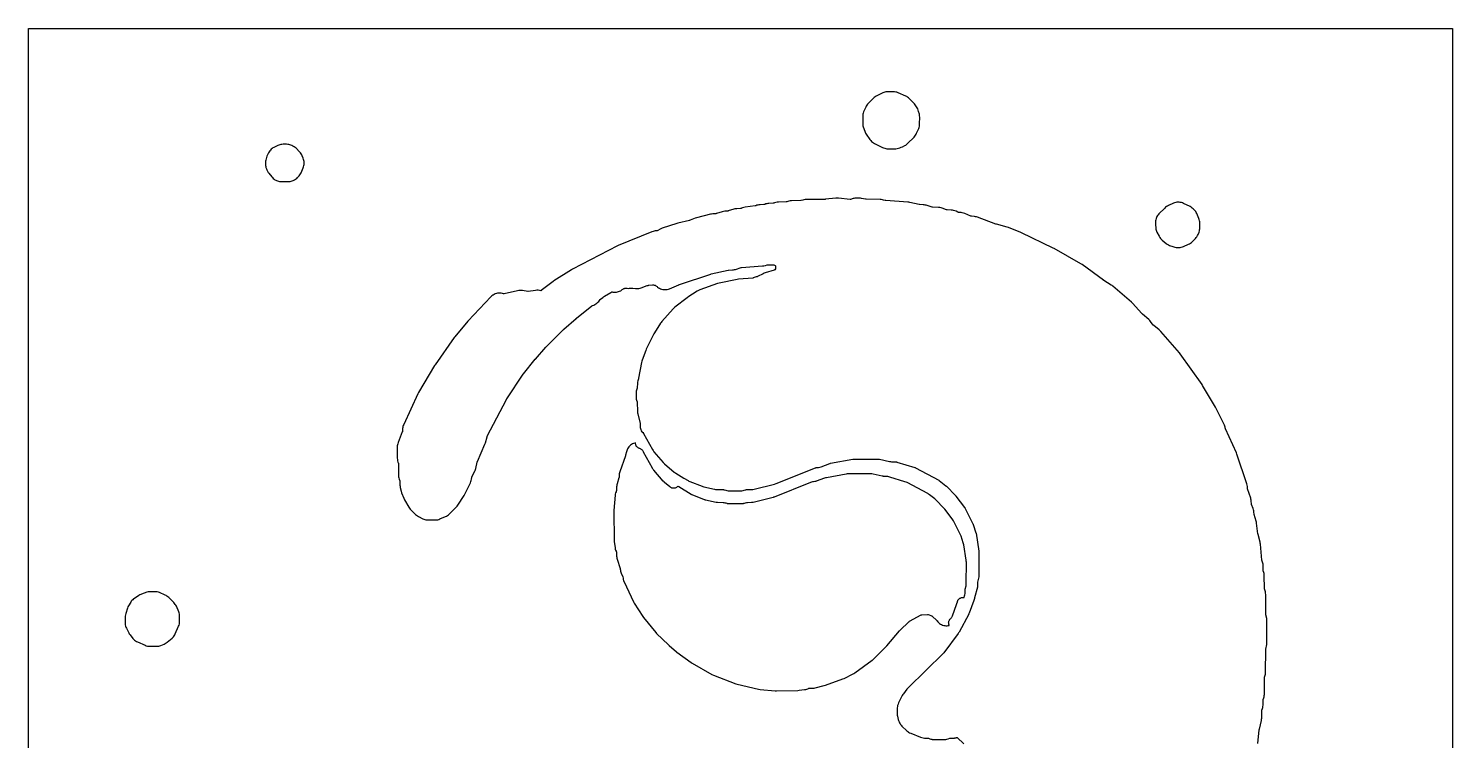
# Model space of a CAD drawing. Header units: millimetres. Extents: x 0 to 300, y 0 to 300.
# Drawn here: x 0 to 300, y 150 to 300 of the extents above; entities that cross this region are included whole.
import ezdxf

# ---------------------------------------------------------------- set-up
doc = ezdxf.new("R2010")
doc.units = ezdxf.units.MM
doc.layers.add('CUT', color=7, linetype='CONTINUOUS')

msp = doc.modelspace()

# ---------------------------------------------------------------- linework, layer by layer
at = {"layer": 'CUT'}
for points in [[(0.0614, 0), (0.0029, 0.0029), (0, 0.0614), (0, 299.9386), (0.0029, 299.9971), (0.0614, 300), (299.9341, 300), (299.9926, 299.9971), (299.9954, 299.9386), (299.9954, 0.0614), (299.9926, 0.0029), (299.9341, 0)], [(175.8683, 279.2667), (176.1635, 278.3671), (176.2509, 278.139), (176.3602, 277.9206), (176.4902, 277.7138), (177.2705, 276.5981), (177.4236, 276.401), (177.5956, 276.2201), (177.7848, 276.0572), (177.9893, 275.914), (178.207, 275.792), (179.9466, 274.9279), (180.156, 274.8356), (180.3729, 274.7628), (180.5956, 274.7102), (180.8222, 274.6782), (181.0508, 274.667), (182.3866, 274.6627), (182.6883, 274.68), (182.9856, 274.7336), (183.5712, 274.8761), (183.8535, 274.9627), (184.1236, 275.082), (184.5857, 275.3197), (184.8092, 275.4497), (185.018, 275.602), (185.21, 275.7751), (186.5688, 277.1338), (186.7282, 277.3092), (186.8704, 277.4988), (186.9939, 277.7011), (187.0977, 277.9141), (187.5364, 278.9344), (187.624, 279.1704), (187.6875, 279.414), (187.7262, 279.6627), (187.7396, 279.9141), (187.744, 281.3215), (187.7267, 281.623), (187.6732, 281.9203), (187.53, 282.5086), (187.4443, 282.7884), (187.3265, 283.0562), (187.0943, 283.5101), (186.9652, 283.7331), (186.8139, 283.9417), (186.6419, 284.1336), (185.5594, 285.2228), (185.39, 285.3784), (185.2069, 285.5176), (185.0119, 285.6395), (184.8064, 285.7429), (183.2093, 286.4568), (182.9661, 286.5507), (182.7145, 286.6186), (182.4571, 286.6601), (182.1969, 286.6745), (181.0964, 286.6779), (180.8642, 286.6678), (180.634, 286.6362), (180.4077, 286.5834), (180.1873, 286.5098), (179.9747, 286.416), (178.6059, 285.7348), (178.3714, 285.6019), (178.1527, 285.4445), (177.9521, 285.2644), (176.9145, 284.2268), (176.7557, 284.0523), (176.6141, 283.8636), (176.4909, 283.6624), (176.3872, 283.4504), (175.9415, 282.4186), (175.8516, 282.1769), (175.787, 281.9271), (175.7486, 281.672), (175.7366, 281.4144), (175.7437, 280.0332), (175.7586, 279.7738), (175.8003, 279.5174)], [(50.1106, 270.4654), (50.2049, 270.2568), (50.3807, 269.9109), (50.504, 269.6955), (50.648, 269.4935), (51.2381, 268.7468), (51.3876, 268.5745), (51.5521, 268.4165), (51.7303, 268.2742), (51.9208, 268.1487), (52.1219, 268.0411), (52.2474, 267.9812), (52.4525, 267.8942), (52.6646, 267.8259), (52.8819, 267.7766), (53.1027, 267.747), (53.3253, 267.7371), (54.6555, 267.7372), (54.8842, 267.7477), (55.111, 267.7791), (55.3339, 267.8311), (55.5512, 267.9033), (55.7609, 267.995), (56.0314, 268.1284), (56.2733, 268.2649), (56.4985, 268.4274), (56.7044, 268.6138), (56.8965, 268.8084), (57.0533, 268.9828), (57.1931, 269.1711), (57.3146, 269.3717), (57.4168, 269.5829), (57.8665, 270.6353), (57.9529, 270.8694), (58.0157, 271.1109), (58.054, 271.3575), (58.0675, 271.6067), (58.068, 271.7158), (58.0573, 271.9578), (58.0233, 272.1976), (57.9662, 272.433), (57.8866, 272.6617), (57.6834, 273.1656), (57.5768, 273.3956), (57.4474, 273.6137), (57.2966, 273.8175), (57.126, 274.005), (56.3689, 274.7565), (56.1681, 274.9354), (55.9493, 275.0917), (55.715, 275.2236), (55.4857, 275.3369), (55.276, 275.4288), (55.0588, 275.5011), (54.8358, 275.5533), (54.609, 275.5848), (54.3803, 275.5955), (53.6189, 275.5961), (53.3905, 275.5858), (53.1639, 275.5547), (52.9411, 275.503), (52.724, 275.4312), (52.5144, 275.3398), (51.7089, 274.944), (51.5068, 274.8328), (51.3157, 274.7034), (51.1374, 274.557), (50.9734, 274.3948), (50.825, 274.2181), (50.6936, 274.0285), (50.5801, 273.8276), (50.3404, 273.353), (50.2289, 273.098), (50.1464, 272.8321), (50.0049, 272.2661), (49.9619, 272.0562), (49.937, 271.8435), (49.9304, 271.6294), (49.9337, 271.3592), (49.947, 271.1306), (49.9811, 270.9042), (50.0358, 270.6818)], [(237.4137, 259.1638), (237.3968, 258.8932), (237.4093, 258.6223), (237.4745, 257.9751), (237.5088, 257.7442), (237.5644, 257.5175), (237.6409, 257.2969), (237.7377, 257.0845), (238.1815, 256.2195), (238.3095, 255.9986), (238.4593, 255.7919), (238.6295, 255.6016), (238.8181, 255.4296), (239.6992, 254.7052), (239.9122, 254.5483), (240.1406, 254.4147), (240.3819, 254.306), (241.0546, 254.0447), (241.279, 253.9696), (241.5096, 253.916), (241.7442, 253.8845), (241.9808, 253.8753), (242.3463, 253.8784), (242.5959, 253.893), (242.8427, 253.9325), (243.0844, 253.9964), (243.3185, 254.0841), (244.3752, 254.5417), (244.5865, 254.6453), (244.7872, 254.7683), (244.9754, 254.9096), (245.1495, 255.0681), (245.8268, 255.7453), (245.9972, 255.934), (246.1476, 256.1391), (246.2764, 256.3584), (246.3822, 256.5897), (246.5895, 257.1113), (246.6672, 257.3379), (246.7229, 257.5709), (246.756, 257.8082), (246.7663, 258.0475), (246.7614, 258.9943), (246.7477, 259.2429), (246.7094, 259.4889), (246.6468, 259.7299), (246.5605, 259.9634), (246.1205, 260.9936), (246.0165, 261.2082), (245.8925, 261.412), (245.7496, 261.6029), (245.5892, 261.7794), (245.369, 261.9997), (245.1659, 262.1817), (244.9442, 262.3406), (244.7065, 262.4743), (243.3454, 263.1452), (243.1219, 263.2421), (242.8901, 263.3168), (242.6521, 263.3686), (242.4102, 263.397), (242.1666, 263.4017), (241.9238, 263.3827), (241.684, 263.3401), (241.4494, 263.2744), (241.2224, 263.1862), (240.1281, 262.6985), (239.9213, 262.5946), (239.725, 262.472), (239.5409, 262.3318), (239.3705, 262.1751), (238.1588, 260.9528), (237.9999, 260.7766), (237.8585, 260.5862), (237.7358, 260.3832), (237.6329, 260.1695), (237.5507, 259.9469), (237.4899, 259.7176), (237.4512, 259.4836)], [(123.3949, 192.1843), (123.4147, 191.8965), (123.5834, 190.568), (123.6244, 190.3346), (123.6873, 190.1061), (123.7715, 189.8845), (123.8364, 189.7356), (123.8428, 189.7199), (123.8544, 189.6849), (123.8594, 189.649), (123.8606, 189.6317), (123.8976, 188.8497), (123.9179, 188.6284), (123.9579, 188.4097), (124.0171, 188.1954), (124.6517, 186.2418), (124.6572, 186.223), (124.6749, 186.1402), (124.6774, 186.1208), (124.6999, 185.9091), (124.7349, 185.6805), (124.7908, 185.4561), (124.8673, 185.2379), (124.9636, 185.0276), (125.1998, 184.5692), (125.2074, 184.5536), (125.2214, 184.5188), (125.2286, 184.4826), (125.2309, 184.4652), (125.2589, 184.2008), (125.3037, 183.9258), (125.3787, 183.6576), (125.4831, 183.3993), (127.4416, 179.2396), (127.5969, 178.9584), (129.4054, 176.1281), (129.5828, 175.8843), (132.1557, 172.7623), (132.3251, 172.5766), (134.7967, 170.1271), (134.9521, 169.9855), (136.4897, 168.6987), (136.6148, 168.6006), (139.5803, 166.4237), (139.831, 166.2618), (143.9534, 163.9353), (144.2761, 163.7825), (148.9916, 161.9489), (149.3297, 161.8443), (153.7624, 160.8104), (154.1181, 160.7541), (157.3103, 160.4822), (157.5649, 160.4736), (162.0795, 160.5503), (162.3705, 160.5723), (163.505, 160.725), (163.732, 160.7663), (163.9543, 160.8283), (164.1699, 160.9106), (164.3268, 160.979), (164.3428, 160.9855), (164.3783, 160.9972), (164.4148, 161.0021), (164.4323, 161.0033), (165.2608, 161.038), (165.5112, 161.0611), (165.7581, 161.1094), (167.6306, 161.5739), (167.8701, 161.6462), (171.5578, 162.9643), (171.8401, 163.0852), (173.7117, 164.027), (173.8887, 164.1253), (174.0573, 164.2376), (177.7303, 166.9059), (177.8814, 167.0248), (178.0229, 167.155), (180.6773, 169.7919), (180.8205, 169.9468), (183.5125, 173.1151), (183.5534, 173.1609), (183.5967, 173.2045), (185.5258, 175.0507), (185.538, 175.0619), (185.5661, 175.0844), (185.5935, 175.1026), (185.6147, 175.1148), (188.091, 176.4607), (188.1065, 176.4687), (188.1407, 176.4833), (188.1777, 176.488), (188.1951, 176.489), (189.4194, 176.5304), (189.4369, 176.5305), (189.4744, 176.5283), (189.5108, 176.5192), (189.5274, 176.5137), (190.2754, 176.25), (190.2938, 176.2429), (190.332, 176.2247), (190.3656, 176.1989), (190.3802, 176.1857), (191.3338, 175.2787), (191.3377, 175.2748), (191.3725, 175.2357), (191.4046, 175.1919), (191.5594, 175.0016), (191.732, 174.8274), (191.9209, 174.6709), (192.1243, 174.5337), (192.3401, 174.4171), (192.5662, 174.3222), (192.8006, 174.2499), (193.041, 174.201), (193.285, 174.1758), (193.5302, 174.1746), (193.7745, 174.1975), (193.977, 174.2368), (193.9737, 174.2427), (193.9271, 174.3486), (193.891, 174.4586), (193.8656, 174.5715), (193.8512, 174.6863), (193.848, 174.802), (193.8559, 174.9175), (193.8748, 175.0317), (193.9047, 175.1435), (193.9453, 175.2519), (193.996, 175.3559), (194.0566, 175.4545), (194.1264, 175.5468), (194.2047, 175.632), (194.2829, 175.702), (194.3772, 175.7954), (194.4585, 175.8935), (194.5298, 175.9991), (194.5904, 176.1112), (194.6512, 176.2558), (195.5322, 178.6801), (195.5903, 178.8706), (195.6799, 179.2308), (195.7132, 179.3416), (195.757, 179.4488), (195.811, 179.5512), (195.8746, 179.6479), (195.9472, 179.7381), (196.0281, 179.8208), (196.1167, 179.8954), (196.212, 179.9611), (196.3132, 180.0173), (196.4194, 180.0635), (196.5295, 180.0992), (196.6425, 180.1241), (196.7575, 180.1381), (196.8732, 180.1409), (196.9887, 180.1325), (197.1028, 180.1131), (197.1337, 180.1047), (197.2208, 180.4552), (197.2686, 180.6987), (197.2921, 180.9458), (197.3258, 181.6928), (197.331, 181.7635), (197.3333, 181.7859), (197.3556, 181.9258), (197.3604, 181.9478), (197.3775, 182.0166), (197.4797, 182.3828), (197.5304, 182.6024), (197.5611, 182.8257), (197.5716, 183.0509), (197.578, 187.575), (197.5704, 187.7737), (197.547, 187.9712), (197.0306, 191.2172), (196.9899, 191.419), (196.9328, 191.6167), (196.4586, 193.0358), (196.3234, 193.362), (194.8632, 196.2811), (194.7507, 196.4823), (194.6202, 196.6722), (193.0583, 198.7343), (192.8479, 198.9778), (191.1797, 200.6742), (190.9426, 200.8864), (189.8096, 201.7774), (189.6304, 201.906), (189.4405, 202.0182), (185.0892, 204.3383), (184.8741, 204.4402), (184.6503, 204.5211), (181.4557, 205.507), (181.2543, 205.5601), (181.0491, 205.5963), (180.8416, 205.6152), (180.0885, 205.6523), (180.0348, 205.6561), (180.0178, 205.6577), (179.9111, 205.6723), (179.8943, 205.6753), (179.8415, 205.686), (177.9394, 206.1146), (177.6624, 206.1609), (177.3819, 206.1757), (172.7211, 206.1609), (172.5001, 206.1504), (172.2809, 206.1204), (168.119, 205.362), (167.9094, 205.3145), (167.7047, 205.249), (165.9703, 204.6116), (165.9018, 204.5886), (165.8799, 204.5819), (165.7395, 204.5481), (165.717, 204.544), (165.6455, 204.5332), (165.3503, 204.4974), (165.1369, 204.462), (164.9274, 204.4083), (164.7232, 204.3367), (157.0933, 201.2841), (157.0131, 201.2551), (156.9468, 201.2337), (156.8648, 201.2103), (152.6332, 200.1565), (152.5685, 200.1422), (152.5478, 200.1383), (152.4166, 200.12), (152.3957, 200.1182), (152.3295, 200.1144), (151.4845, 200.0874), (151.2472, 200.0685), (151.0127, 200.0271), (150.7833, 199.9635), (150.6033, 199.9043), (150.54, 199.8854), (150.5197, 199.8799), (150.3965, 199.8534), (150.2712, 199.84), (150.2503, 199.8389), (150.1842, 199.8371), (147.6291, 199.8362), (147.5649, 199.8378), (147.5445, 199.8389), (147.4227, 199.8514), (147.3028, 199.8763), (147.283, 199.8815), (147.2213, 199.8994), (147.0028, 199.9689), (146.7781, 200.0291), (146.5487, 200.0681), (146.3166, 200.0856), (145.1665, 200.1186), (145.1079, 200.1217), (145.0893, 200.1231), (144.973, 200.1374), (144.9546, 200.1406), (144.897, 200.1518), (142.6201, 200.6527), (142.5715, 200.6645), (142.5561, 200.6685), (142.4606, 200.6977), (142.4456, 200.7029), (142.3988, 200.7203), (139.8353, 201.7337), (139.7865, 201.7542), (139.7711, 201.761), (139.6764, 201.8081), (139.6616, 201.8162), (139.6158, 201.8427), (137.0335, 203.4112), (136.9913, 203.438), (136.9781, 203.4468), (136.8972, 203.5053), (136.8847, 203.5151), (136.8461, 203.5467), (136.8276, 203.5624), (136.7682, 203.4962), (136.68, 203.4154), (136.584, 203.3438), (136.4815, 203.2821), (136.3733, 203.2309), (136.2606, 203.1908), (136.1444, 203.1621), (136.0259, 203.1451), (135.9063, 203.14), (135.7868, 203.1468), (135.6686, 203.1655), (135.5529, 203.1959), (135.4407, 203.2377), (135.3333, 203.2904), (135.2316, 203.3536), (135.1368, 203.4265), (134.0073, 204.3889), (133.9902, 204.4037), (133.955, 204.4348), (133.9383, 204.4499), (133.9273, 204.46), (133.8946, 204.4912), (133.8279, 204.5573), (133.7964, 204.5897), (133.7862, 204.6006), (133.7709, 204.6172), (133.7395, 204.6522), (133.7245, 204.6691), (131.7544, 206.9396), (131.7336, 206.9641), (131.6911, 207.0159), (131.6711, 207.041), (131.658, 207.0577), (131.6199, 207.1095), (131.5436, 207.2193), (131.5083, 207.2731), (131.4971, 207.2912), (131.4806, 207.3187), (131.4469, 207.3766), (131.4311, 207.4046), (129.5924, 210.7671), (129.5799, 210.7905), (129.5631, 210.8229), (129.4846, 210.9579), (129.4104, 211.0607), (129.3265, 211.1559), (129.2338, 211.2423), (129.133, 211.3194), (129.0253, 211.3862), (128.9115, 211.4422), (128.7928, 211.4869), (128.7687, 211.4933), (128.6584, 211.5287), (128.552, 211.5745), (128.4506, 211.6304), (128.3549, 211.6959), (128.2661, 211.7702), (128.1848, 211.8528), (128.1119, 211.9428), (128.048, 212.0394), (127.9937, 212.1418), (127.9495, 212.2489), (127.9158, 212.3597), (127.8931, 212.4733), (127.8813, 212.5886), (127.8808, 212.6944), (127.716, 212.6564), (127.4846, 212.5787), (127.2618, 212.4787), (127.0499, 212.3575), (126.8508, 212.2162), (126.6664, 212.0561), (126.4985, 211.8789), (126.3488, 211.6861), (126.2185, 211.4796), (126.109, 211.2614), (126.0213, 211.0335), (125.9563, 210.7982), (125.7952, 210.081), (125.7777, 210.0124), (125.7561, 209.945), (124.5848, 206.6297), (124.5179, 206.408), (124.4717, 206.181), (124.4468, 205.9508), (124.4163, 205.4574), (124.4142, 205.4347), (124.3964, 205.338), (124.3902, 205.3161), (124.0084, 204.0995), (123.9525, 203.8902), (123.915, 203.6768), (123.8961, 203.4609), (123.8629, 202.7077), (123.8613, 202.6864), (123.854, 202.6409), (123.8416, 202.5965), (123.8341, 202.5764), (123.7711, 202.4218), (123.6867, 202.1799), (123.6275, 201.9307), (123.5942, 201.6767), (123.3371, 198.4443), (123.3293, 198.2189)], [(21.3958, 172.2682), (21.9998, 171.5104), (22.1586, 171.3297), (22.3341, 171.1651), (22.5245, 171.0181), (22.7283, 170.8901), (22.9433, 170.7823), (24.5682, 170.0634), (24.8115, 169.9706), (25.063, 169.9036), (25.3202, 169.8631), (25.5801, 169.8496), (26.9589, 169.8498), (27.1951, 169.8611), (27.4293, 169.8946), (27.6592, 169.95), (27.8828, 170.027), (28.5573, 170.2954), (28.8003, 170.4074), (29.0298, 170.5448), (29.2434, 170.706), (30.241, 171.5461), (30.4075, 171.6997), (30.5594, 171.8678), (30.6955, 172.0489), (30.8146, 172.2417), (30.9158, 172.4444), (31.6323, 174.0592), (31.7253, 174.3022), (31.7926, 174.5535), (31.8333, 174.8105), (31.8472, 175.0703), (31.8484, 176.1334), (31.8355, 176.3892), (31.7966, 176.6423), (31.732, 176.8901), (31.6424, 177.1299), (31.1487, 178.2698), (31.0451, 178.4811), (30.9221, 178.6817), (30.7808, 178.8698), (30.6224, 179.0439), (29.539, 180.1272), (29.3651, 180.2855), (29.1771, 180.4267), (28.9767, 180.5497), (28.7656, 180.6532), (27.6221, 181.1489), (27.3839, 181.238), (27.1379, 181.3025), (26.8866, 181.3417), (26.6326, 181.3551), (25.7563, 181.3568), (25.4879, 181.3429), (25.2226, 181.3002), (24.9634, 181.2293), (23.8379, 180.8555), (23.6339, 180.7776), (23.4374, 180.6823), (23.25, 180.5702), (22.3045, 179.9469), (22.1221, 179.8145), (21.9524, 179.6662), (21.7967, 179.5032), (21.6564, 179.3269), (21.5324, 179.1386), (21.0743, 178.3691), (20.949, 178.1303), (20.8502, 177.8795), (20.4772, 176.7585), (20.4056, 176.4967), (20.3628, 176.2287), (20.3494, 175.9576), (20.3547, 174.8045), (20.3663, 174.5748), (20.399, 174.3472), (20.4525, 174.1235), (20.5263, 173.9057), (20.6198, 173.6956), (21.116, 172.7059), (21.2445, 172.4798)]]:
    msp.add_lwpolyline(points, close=True, dxfattribs=at)
msp.add_lwpolyline([(258.9783, 149.3694), (259.2843, 152.2264), (259.2938, 152.2962), (259.3075, 152.3653), (259.7365, 154.2405), (259.7798, 154.4851), (259.7987, 154.7328), (259.8411, 156.3565), (259.8419, 156.3736), (259.8462, 156.4101), (259.8569, 156.4448), (259.8631, 156.461), (259.8939, 156.5359), (259.9702, 156.7484), (260.0271, 156.9668), (260.0639, 157.1895), (260.0806, 157.4146), (260.1129, 158.5403), (260.1138, 158.5576), (260.1183, 158.5948), (260.1263, 158.6315), (260.1309, 158.6476), (260.2398, 158.9927), (260.3018, 159.2291), (260.3404, 159.4705), (260.3553, 159.7144), (260.3976, 163.2178), (260.3977, 163.2231), (260.4025, 163.2738), (260.4073, 163.2997), (260.413, 163.3226), (260.5392, 163.7808), (260.5877, 163.9926), (260.6177, 164.2078), (260.6289, 164.4247), (260.6664, 169.1127), (260.6669, 169.1295), (260.6739, 169.2016), (260.6766, 169.2182), (260.8692, 170.2398), (260.9018, 170.4714), (260.9125, 170.705), (260.9089, 175.1572), (260.8942, 175.4262), (260.8506, 175.692), (260.6828, 176.455), (260.6791, 176.4742), (260.6697, 176.5581), (260.669, 176.5777), (260.6339, 180.7415), (260.6153, 181.026), (260.5643, 181.3066), (260.4037, 181.9728), (260.3994, 181.9931), (260.3881, 182.0823), (260.3872, 182.1031), (260.3475, 184.7257), (260.3338, 184.9527), (260.2994, 185.1775), (260.2448, 185.3982), (260.1703, 185.6131), (260.1392, 185.6912), (260.1372, 185.6964), (260.1229, 185.7436), (260.1195, 185.7728), (260.1182, 185.7976), (260.0876, 186.9232), (260.0726, 187.1374), (260.0392, 187.3495), (259.9878, 187.5579), (259.9187, 187.7612), (259.8629, 187.9047), (259.8569, 187.9213), (259.8465, 187.9577), (259.8396, 187.9949), (259.8376, 188.0124), (259.5356, 191.3547), (259.5076, 191.5646), (259.462, 191.7714), (259.0369, 193.3721), (259.0193, 193.4483), (259.0067, 193.5256), (258.7141, 195.7963), (258.6766, 196.0121), (258.6203, 196.2239), (258.1931, 197.5882), (258.1916, 197.5932), (258.1806, 197.6416), (258.1771, 197.667), (258.1753, 197.69), (258.153, 198.1101), (258.1252, 198.372), (258.0699, 198.6295), (257.9879, 198.8797), (257.6594, 199.7284), (257.653, 199.7464), (257.6421, 199.7861), (257.6353, 199.8268), (257.6336, 199.8458), (257.5976, 200.4111), (257.5757, 200.6183), (257.5366, 200.823), (257.4806, 201.0238), (256.8322, 203.0219), (256.8264, 203.0416), (256.8084, 203.1283), (256.8059, 203.1487), (256.7719, 203.5041), (256.7291, 203.7834), (256.6551, 204.056), (254.5614, 210.3394), (254.4678, 210.5786), (252.1627, 215.6796), (252.1551, 215.6977), (252.1284, 215.7782), (252.1237, 215.7972), (252.0746, 216.0217), (252.0218, 216.2222), (251.9527, 216.4176), (251.8676, 216.6066), (250.1312, 220.0725), (250.0508, 220.2204), (247.3582, 224.7973), (247.2405, 224.9788), (242.6409, 231.4446), (242.4879, 231.6387), (238.5165, 236.1921), (238.3673, 236.3489), (238.2051, 236.4922), (237.0579, 237.4205), (237.0406, 237.4354), (236.9721, 237.5062), (236.9578, 237.524), (236.3826, 238.2847), (236.1992, 238.5007), (235.9924, 238.6946), (234.6581, 239.8107), (234.5931, 239.8693), (234.5325, 239.9325), (232.578, 242.1284), (232.3384, 242.3637), (228.4437, 245.7052), (228.2802, 245.834), (228.1066, 245.9488), (226.5307, 246.8988), (226.4836, 246.9288), (226.4379, 246.9609), (221.9492, 250.2765), (221.7045, 250.4361), (216.0579, 253.6635), (215.8998, 253.7466), (209.1859, 256.9714), (209.0323, 257.0389), (206.435, 258.0784), (206.1443, 258.1745), (203.9142, 258.7634), (203.8576, 258.7798), (203.802, 258.799), (199.9582, 260.2325), (199.7422, 260.3021), (199.5209, 260.3518), (199.2959, 260.3812), (198.6571, 260.4354), (198.6372, 260.4376), (198.5947, 260.4459), (198.5533, 260.4586), (198.5347, 260.4661), (197.2387, 261.0234), (196.9874, 261.1158), (196.7276, 261.1809), (196.4623, 261.2178), (195.8805, 261.2671), (195.8623, 261.2691), (195.8237, 261.2763), (195.7872, 261.2907), (195.7707, 261.2987), (195.4066, 261.4859), (195.1593, 261.5965), (194.9015, 261.6798), (194.6361, 261.7346), (194.3664, 261.7604), (193.5166, 261.7955), (193.4969, 261.7968), (193.4548, 261.803), (193.4136, 261.8136), (193.3949, 261.82), (192.5012, 262.1536), (192.2436, 262.2342), (191.9788, 262.2866), (191.7099, 262.3101), (190.4607, 262.3515), (190.444, 262.3524), (190.4079, 262.3569), (190.3722, 262.3646), (190.3565, 262.3691), (189.1214, 262.7535), (188.9139, 262.8084), (188.7024, 262.8454), (188.4885, 262.864), (187.718, 262.898), (187.701, 262.8991), (187.6283, 262.9089), (187.6116, 262.9123), (185.6418, 263.3625), (185.4468, 263.399), (185.2495, 263.4199), (180.584, 263.7277), (180.5613, 263.7299), (180.4646, 263.7483), (180.4427, 263.7545), (180.1344, 263.8528), (179.8967, 263.916), (179.6539, 263.9554), (179.4084, 263.9708), (176.4371, 264.0109), (176.418, 264.0116), (176.3359, 264.0211), (176.3171, 264.0248), (175.4932, 264.2064), (175.2916, 264.2423), (175.0877, 264.2616), (174.883, 264.2641), (174.3246, 264.248), (174.1139, 264.233), (173.9053, 264.2003), (173.7001, 264.1501), (173.1971, 264.0042), (173.1795, 263.9995), (173.141, 263.9923), (173.1018, 263.9927), (173.0837, 263.9942), (170.643, 264.2553), (170.3739, 264.2695), (170.1049, 264.2547), (167.8796, 264.011), (167.8206, 264.006), (167.7614, 264.004), (163.8403, 263.966), (163.5926, 263.9512), (163.3476, 263.912), (163.1077, 263.8488), (162.8013, 263.7514), (162.7841, 263.7464), (162.7462, 263.7383), (162.7077, 263.7338), (162.6897, 263.733), (160.739, 263.6939), (160.4668, 263.6735), (160.1984, 263.6235), (159.937, 263.5446), (159.7498, 263.4768), (159.7303, 263.4703), (159.6875, 263.4599), (159.6437, 263.4542), (159.6233, 263.4532), (157.9967, 263.4207), (157.7231, 263.4002), (157.4533, 263.3498), (157.1907, 263.2701), (156.9868, 263.1958), (156.9682, 263.1896), (156.9273, 263.1794), (156.8856, 263.1734), (156.8661, 263.1722), (155.9843, 263.1401), (155.7612, 263.122), (155.5406, 263.084), (155.3243, 263.0263), (155.1141, 262.9496), (155.0386, 262.9182), (155.0227, 262.912), (154.9877, 262.901), (154.9518, 262.8966), (154.9346, 262.8957), (154.1233, 262.8698), (153.8934, 262.8518), (153.6661, 262.8127), (153.4434, 262.7528), (153.2272, 262.6727), (153.1665, 262.6469), (153.1326, 262.6356), (153.0941, 262.6267), (153.0759, 262.6239), (150.95, 262.3499), (150.6991, 262.3045), (150.4541, 262.2337), (150.2176, 262.1383), (150.1384, 262.1016), (150.1217, 262.0943), (150.0848, 262.0814), (150.0461, 262.0758), (150.0279, 262.0745), (149.2402, 262.0383), (149.0243, 262.019), (148.8108, 261.981), (148.6014, 261.9246), (147.4198, 261.551), (147.3978, 261.5448), (147.3012, 261.5267), (147.2785, 261.5246), (146.7174, 261.4889), (146.4145, 261.4509), (146.1186, 261.3763), (144.9264, 260.9971), (144.9043, 260.9908), (144.807, 260.9725), (144.7841, 260.9704), (144.1434, 260.9296), (143.9188, 260.905), (143.6973, 260.8603), (140.7368, 260.1219), (140.4261, 260.0225), (139.4209, 259.6268), (139.3405, 259.5984), (139.2583, 259.5759), (136.7723, 258.9888), (136.5561, 258.9274), (133.5299, 257.9185), (133.3521, 257.8516), (133.1799, 257.7714), (132.463, 257.4038), (132.4474, 257.3963), (132.4129, 257.3824), (132.3768, 257.3752), (132.3595, 257.3729), (132.0273, 257.3377), (131.7956, 257.3021), (131.5682, 257.245), (131.3472, 257.1668), (124.2611, 254.2786), (124.06, 254.1861), (114.5957, 249.3115), (114.3836, 249.1888), (110.7064, 246.8127), (110.5481, 246.7015), (108.0313, 244.7839), (107.9845, 244.7516), (107.9282, 244.7594), (107.637, 244.8135), (107.3592, 244.8492), (107.0792, 244.8536), (106.8004, 244.8267), (105.2999, 244.5962), (105.2784, 244.5935), (105.2337, 244.5916), (105.189, 244.5946), (105.1675, 244.5978), (104.0628, 244.7944), (103.8097, 244.8262), (103.5547, 244.832), (103.3004, 244.8119), (103.0495, 244.7659), (100.1966, 244.0912), (100.1778, 244.0872), (100.1388, 244.0819), (100.1006, 244.0919), (100.0536, 244.1079), (100.053, 244.1059), (99.8568, 244.1668), (99.6031, 244.2175), (99.3454, 244.2416), (99.0866, 244.2391), (98.8295, 244.2098), (98.5768, 244.154), (98.3312, 244.0724), (98.0954, 243.9659), (97.8718, 243.8356), (97.8488, 243.8205), (97.6169, 243.6489), (97.4063, 243.4516), (92.6399, 238.4398), (92.5276, 238.3135), (89.8023, 235.0296), (89.6798, 234.8693), (85.6488, 229.1264), (85.5513, 228.9763), (82.1377, 223.287), (82.0083, 223.0414), (79.04, 216.5577), (78.957, 216.3532), (78.8924, 216.1421), (78.8467, 215.9261), (78.8203, 215.707), (78.7779, 215.1511), (78.776, 215.1316), (78.7689, 215.0917), (78.7579, 215.0527), (78.7512, 215.0342), (77.859, 212.7543), (77.7836, 212.5309), (77.7295, 212.3013), (77.6972, 212.0677), (77.6872, 211.8321), (77.6977, 209.4701), (77.7147, 209.1899), (77.763, 208.9134), (77.842, 208.644), (77.9002, 208.4802), (77.9069, 208.4599), (77.9171, 208.4169), (77.9226, 208.3731), (77.9236, 208.3517), (77.9678, 205.8114), (77.9842, 205.5652), (78.0249, 205.3218), (78.0894, 205.0835), (78.177, 204.8528), (78.1806, 204.8446), (78.1875, 204.8277), (78.1994, 204.792), (78.2045, 204.7551), (78.2057, 204.7367), (78.2471, 203.8129), (78.27, 203.5692), (78.3166, 203.3289), (78.5149, 202.5208), (78.6137, 202.2082), (79.0704, 201.0372), (79.223, 200.7157), (80.1136, 199.1397), (80.2402, 198.9385), (80.3853, 198.7503), (80.5477, 198.5768), (81.517, 197.6347), (81.7111, 197.4646), (81.9217, 197.3155), (82.1465, 197.1888), (83.0695, 196.73), (83.07, 196.7297), (83.2811, 196.6367), (83.4998, 196.5635), (83.7244, 196.5108), (83.9529, 196.479), (84.1833, 196.4684), (85.6995, 196.4686), (85.9531, 196.4816), (86.2041, 196.5202), (86.4499, 196.5841), (86.688, 196.6725), (86.6881, 196.6726), (87.8693, 197.1813), (88.0809, 197.2846), (88.2819, 197.4073), (88.4705, 197.5483), (88.6449, 197.7065), (90.1139, 199.1703), (90.2946, 199.3709), (90.4526, 199.5899), (91.7652, 201.6328), (91.9009, 201.872), (93.0923, 204.2709), (93.2039, 204.5317), (93.2852, 204.8036), (93.3352, 205.0829), (93.3781, 205.4378), (93.3806, 205.4552), (93.3882, 205.4909), (93.4018, 205.5243), (93.4096, 205.5404), (94.0172, 206.7174), (94.1049, 206.9063), (94.1766, 207.1018), (94.2318, 207.3025), (94.544, 208.6564), (94.5483, 208.6737), (94.5713, 208.7437), (94.5779, 208.7603), (96.1516, 212.4242), (96.2609, 212.7332), (96.6083, 213.967), (96.6143, 213.9864), (96.6452, 214.0645), (96.6541, 214.0827), (100.6823, 221.8458), (100.7152, 221.9051), (100.7513, 221.9625), (104.2434, 227.1835), (104.274, 227.2272), (104.3064, 227.2694), (106.7415, 230.3019), (106.7592, 230.3234), (106.7774, 230.3445), (109.0232, 232.8945), (109.0505, 232.9245), (109.0787, 232.9536), (112.7275, 236.5815), (112.7533, 236.6065), (112.7799, 236.6307), (115.3853, 238.9337), (115.4108, 238.9556), (115.4369, 238.9768), (118.7139, 241.5677), (118.7648, 241.6039), (118.8482, 241.6312), (119.0931, 241.7258), (119.3268, 241.8457), (119.5466, 241.9893), (119.7501, 242.1553), (119.9559, 242.342), (120.1254, 242.5111), (120.2779, 242.6958), (120.4121, 242.8941), (120.4263, 242.9174), (120.4735, 242.9588), (120.9759, 243.356), (121.0414, 243.4043), (121.1098, 243.4481), (121.3494, 243.5904), (122.7091, 244.3982), (122.8702, 244.494), (122.9208, 244.5209), (122.939, 244.5179), (123.1359, 244.4762), (123.3737, 244.4493), (123.6129, 244.4453), (123.8515, 244.4641), (124.0871, 244.5056), (124.3177, 244.5695), (124.5411, 244.6551), (124.7553, 244.7617), (124.9584, 244.8883), (125.089, 244.9883), (125.0894, 244.9879), (125.2306, 245.0957), (125.3249, 245.1541), (125.4245, 245.203), (125.5284, 245.242), (125.6356, 245.2706), (125.745, 245.2887), (125.8557, 245.2959), (125.9666, 245.2923), (126.1008, 245.2748), (126.3745, 245.2541), (126.6489, 245.2637), (126.8307, 245.2901), (126.831, 245.288), (127.0041, 245.3144), (127.1132, 245.3204), (127.2279, 245.3157), (127.247, 245.314), (127.3068, 245.3071), (127.8583, 245.2307), (128.1024, 245.209), (128.3474, 245.2113), (128.5909, 245.2375), (128.8308, 245.2875), (129.0646, 245.3607), (130.3567, 245.8359), (130.4114, 245.8546), (130.4289, 245.8601), (130.5354, 245.8885), (130.6441, 245.9068), (130.6624, 245.9091), (130.7199, 245.9147), (131.469, 245.9709), (131.5303, 245.974), (131.5498, 245.9745), (131.667, 245.9718), (131.7777, 245.9582), (131.8865, 245.9339), (131.9924, 245.899), (132.0944, 245.8539), (132.1915, 245.7989), (132.2827, 245.7347), (132.4179, 245.6181), (132.4189, 245.6192), (132.5307, 245.5226), (132.727, 245.3835), (132.9358, 245.264), (133.1552, 245.165), (133.383, 245.0876), (133.6173, 245.0325), (133.8557, 245.0002), (134.0962, 244.9909), (134.3364, 245.0048), (134.5742, 245.0417), (134.8073, 245.1013), (135.0336, 245.183), (137.0378, 246.0179), (137.0782, 246.0339), (137.1192, 246.0484), (143.7193, 248.2489), (143.7738, 248.2656), (143.829, 248.2797), (147.3855, 249.0983), (147.4021, 249.1017), (147.4747, 249.1117), (147.4916, 249.1128), (148.2867, 249.1494), (148.5006, 249.1684), (148.712, 249.2058), (148.9195, 249.2611), (150.1057, 249.6329), (150.1267, 249.6388), (150.2192, 249.6563), (150.2409, 249.6585), (154.6427, 249.9742), (154.9433, 250.0142), (155.2368, 250.0903), (155.6394, 250.2211), (155.6593, 250.227), (155.703, 250.236), (155.7474, 250.2402), (155.7681, 250.2404), (156.9048, 250.2207), (156.9235, 250.2199), (156.9633, 250.2152), (156.9999, 250.1989), (157.0164, 250.1901), (157.2876, 250.0357), (157.3029, 250.0265), (157.3338, 250.0047), (157.3407, 249.9675), (157.3427, 249.9497), (157.3844, 249.4722), (157.3856, 249.4537), (157.385, 249.414), (157.3655, 249.3794), (157.3552, 249.3639), (157.2014, 249.1456), (157.1909, 249.1314), (157.1663, 249.1026), (157.1312, 249.0884), (157.1144, 249.0829), (155.1851, 248.5039), (154.9666, 248.4271), (154.7562, 248.3304), (153.6131, 247.7398), (153.6082, 247.7375), (153.5604, 247.7176), (153.5348, 247.7096), (153.5115, 247.7038), (153.282, 247.6536), (153.0813, 247.6008), (152.8857, 247.5315), (152.6964, 247.4463), (152.6908, 247.4435), (152.6349, 247.4188), (152.5743, 247.4115), (149.6068, 247.2021), (149.2637, 247.1538), (145.471, 246.3487), (145.1487, 246.2574), (141.3973, 244.9165), (141.1425, 244.8092), (140.901, 244.6744), (138.9316, 243.4269), (138.7302, 243.285), (136.1382, 241.26), (135.9644, 241.111), (135.8051, 240.9467), (133.4109, 238.2413), (133.2859, 238.0883), (133.1734, 237.9259), (131.8669, 235.8712), (131.7384, 235.6437), (130.1306, 232.4128), (130.0281, 232.1773), (129.2514, 230.1075), (129.1812, 229.8911), (129.131, 229.6692), (128.5287, 226.3007), (128.5254, 226.2839), (128.5161, 226.2494), (128.5038, 226.2158), (128.4861, 226.1759), (128.4879, 226.1751), (128.4113, 225.9869), (128.3402, 225.7447), (128.2938, 225.4966), (128.2728, 225.2451), (128.2438, 224.3697), (128.2426, 224.3495), (128.2369, 224.308), (128.2271, 224.2672), (128.2208, 224.2479), (128.1357, 224.0076), (128.0708, 223.7945), (128.0252, 223.5765), (127.9991, 223.3553), (127.9928, 223.1327), (128.0051, 222.384), (128.0189, 222.159), (128.0529, 221.9362), (128.1069, 221.7174), (128.1804, 221.5043), (128.2222, 221.3986), (128.2283, 221.3821), (128.2387, 221.3473), (128.2427, 221.3116), (128.2434, 221.2939), (128.2875, 219.3386), (128.3086, 219.0655), (128.3595, 218.7964), (128.8507, 216.8043), (128.8627, 216.7423), (128.8547, 216.6729), (128.8386, 216.4327), (128.8456, 216.192), (128.8758, 215.9532), (128.9289, 215.7183), (129.0043, 215.4896), (129.1013, 215.2693), (129.2191, 215.0593), (129.3393, 214.8864), (129.3683, 214.9071), (129.462, 214.9612), (129.4971, 214.8703), (129.5943, 214.6722), (131.4444, 211.2889), (131.5852, 211.0612), (131.7496, 210.8499), (133.7133, 208.5868), (133.8418, 208.4495), (133.9802, 208.3223), (136.0409, 206.5665), (136.198, 206.4432), (136.3644, 206.3328), (138.0775, 205.2922), (138.9541, 204.7598), (139.1395, 204.6577), (139.3329, 204.5716), (141.8905, 203.5606), (142.0791, 203.4946), (142.2724, 203.4439), (144.5112, 202.9514), (144.7425, 202.9118), (144.9765, 202.894), (146.4133, 202.8528), (146.4318, 202.8518), (146.4697, 202.8472), (146.507, 202.839), (146.5247, 202.8338), (146.8944, 202.7162), (147.1429, 202.651), (147.3968, 202.6116), (147.6533, 202.5985), (150.0098, 202.5994), (150.2737, 202.6135), (150.5348, 202.6553), (150.7899, 202.7245), (151.1208, 202.8333), (151.1389, 202.8388), (151.177, 202.8474), (151.2157, 202.8524), (151.2346, 202.8534), (152.3447, 202.8889), (152.6087, 202.9114), (152.869, 202.9617), (157.1939, 204.0387), (157.5185, 204.1435), (165.8044, 207.4586), (165.8205, 207.4646), (165.8546, 207.475), (165.8895, 207.4823), (165.9061, 207.4847), (166.3954, 207.5441), (166.6798, 207.5955), (166.9564, 207.6794), (168.8457, 208.3739), (168.8619, 208.3794), (168.9302, 208.3981), (168.947, 208.4015), (173.6905, 209.2659), (173.7079, 209.2686), (173.7804, 209.2753), (173.7981, 209.2757), (179.1282, 209.2927), (179.1505, 209.2921), (179.2423, 209.2821), (179.2642, 209.2778), (181.4142, 208.7933), (181.6261, 208.7551), (181.8406, 208.7352), (182.8323, 208.6863), (182.8378, 208.6859), (182.8883, 208.6794), (182.9133, 208.6739), (182.9367, 208.6673), (186.7585, 207.4878), (186.7764, 207.4818), (186.8488, 207.4517), (186.8657, 207.4431), (191.7893, 204.8179), (191.8046, 204.8093), (191.8655, 204.7696), (191.8795, 204.759), (193.2879, 203.6515), (193.3476, 203.6014), (193.4039, 203.5476), (195.2926, 201.627), (195.346, 201.5691), (195.3956, 201.5079), (197.2131, 199.1083), (197.2238, 199.0934), (197.2639, 199.0289), (197.2724, 199.0127), (198.9429, 195.6732), (198.9788, 195.5945), (199.0091, 195.5136), (199.5946, 193.7613), (199.5962, 193.7561), (199.6158, 193.6775), (199.6193, 193.6587), (200.2154, 189.9114), (200.2161, 189.9061), (200.2225, 189.8281), (200.223, 189.8097), (200.2156, 184.572), (200.2151, 184.5542), (200.2117, 184.5172), (200.205, 184.4806), (200.2007, 184.4637), (200.0408, 183.8906), (199.9803, 183.6136), (199.9515, 183.3315), (199.9118, 182.4515), (199.9104, 182.4318), (199.8987, 182.3509), (199.8944, 182.3316), (199.3277, 180.0523), (199.3106, 179.9905), (199.2903, 179.9296), (199.1323, 179.4949), (198.1559, 176.8081), (198.122, 176.7246), (198.0821, 176.6439), (196.0285, 172.8471), (195.9857, 172.7741), (195.9379, 172.7042), (195.8301, 172.5576), (192.8178, 168.4628), (192.8145, 168.4586), (192.7623, 168.3979), (192.7491, 168.3844), (185.3007, 161.1076), (185.0597, 160.8351), (184.3095, 159.8512), (184.1776, 159.6604), (184.064, 159.4583), (183.2913, 157.9214), (183.1815, 157.6693), (183.1001, 157.4067), (183.048, 157.1368), (183.0258, 156.8627), (182.9968, 155.7327), (183.0002, 155.5226), (183.0213, 155.3135), (183.0598, 155.1069), (183.2113, 154.45), (183.2864, 154.1896), (183.3892, 153.9389), (183.5186, 153.7008), (183.6215, 153.5336), (183.7368, 153.3625), (183.8658, 153.2016), (184.0077, 153.0518), (185.0437, 152.0446), (185.2267, 151.8834), (185.4245, 151.7407), (185.6352, 151.618), (185.857, 151.5163), (187.918, 150.691), (188.1839, 150.6015), (188.4581, 150.5423), (188.7373, 150.5143), (189.4672, 150.4821), (189.4859, 150.4809), (189.524, 150.4755), (189.5615, 150.4667), (189.5794, 150.4611), (189.874, 150.3615), (189.8801, 150.3594), (190.0949, 150.2973), (190.1253, 150.2914), (190.135, 150.2887), (190.1628, 150.2841), (190.3144, 150.2546), (190.3861, 150.2473), (190.4023, 150.2446), (190.4234, 150.2434), (190.5369, 150.2318), (190.6653, 150.2301), (190.6728, 150.2297), (190.6989, 150.2297), (190.7605, 150.2289), (190.7834, 150.2296), (192.9629, 150.2277), (193.2237, 150.2411), (193.4817, 150.2817), (193.7341, 150.3489), (194.0796, 150.4606), (194.0967, 150.4657), (194.1329, 150.4739), (194.1699, 150.4788), (194.1872, 150.4799), (194.8652, 150.5083), (194.8903, 150.5094), (195.0464, 150.5243), (195.0948, 150.5286), (195.099, 150.5294), (195.1566, 150.5349), (195.4186, 150.5886), (195.5218, 150.6216), (195.6061, 150.6447), (195.6511, 150.6076), (197.0684, 149.3194)], dxfattribs=at)

doc.saveas('drawing.dxf')
